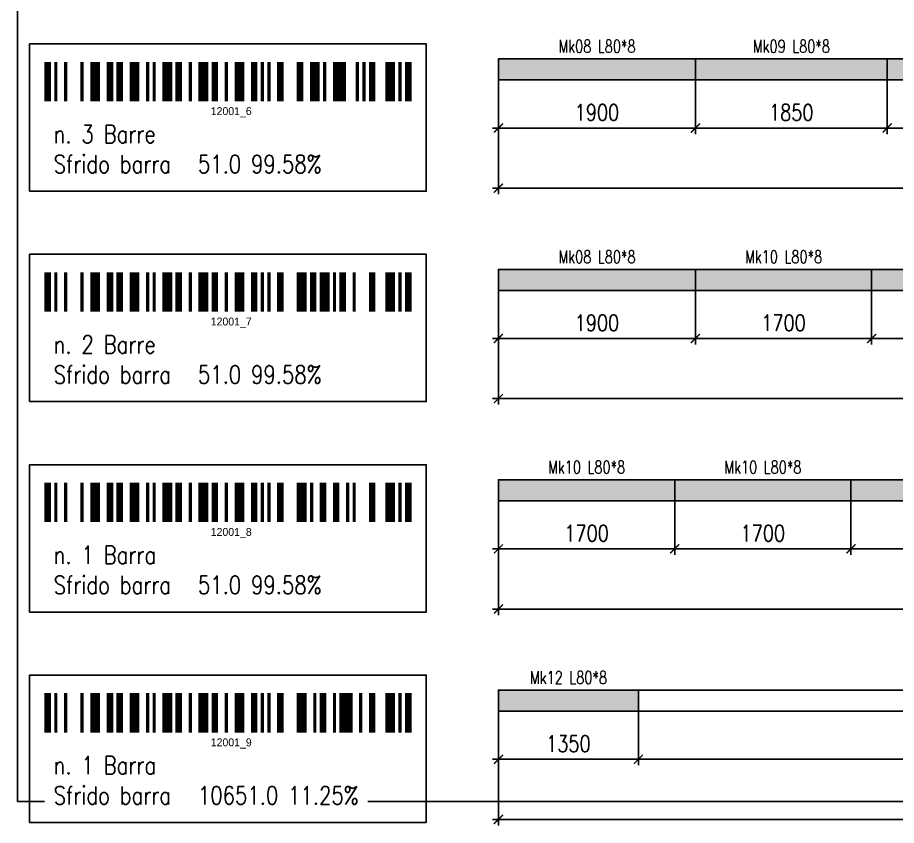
# Model space of a CAD drawing. Header units: millimetres. Extents: x -56 to 421004, y -1 to 91234.
# Drawn here: x 358607 to 367084, y 65837 to 73628 of the extents above; entities that cross this region are included whole.
import ezdxf
from ezdxf.enums import TextEntityAlignment as Align

# ---------------------------------------------------------------- set-up
doc = ezdxf.new("R2010")
doc.units = ezdxf.units.MM
doc.styles.add('EasyCutStyle', font='romans.shx', dxfattribs={"width": 0.8})
doc.styles.add('EasyCutStyleOptimezeBars', font='Romans.shx', dxfattribs={"width": 0.8})
doc.dimstyles.new('EasyCutDimOptimezeBars', dxfattribs={"dimscale": 57.971, "dimtxt": 2.7, "dimasz": 1.5, "dimexe": 1, "dimexo": 0, "dimgap": 1.25, "dimtad": 1, "dimdec": 1, "dimrnd": 0.5, "dimzin": 12, "dimdsep": 46, "dimtxsty": 'EasyCutStyleOptimezeBars', "dimblk": 'ARCHTICK', "dimblk1": 'ARCHTICK', "dimblk2": 'ARCHTICK', "dimcen": 1, "dimdle": 1, "dimclrd": 1, "dimclre": 1, "dimclrt": 3, "dimadec": 3, "dimazin": 0, "dimtfac": 1, "dimtdec": 1, "dimtix": 1, "dimtmove": 0, "dimatfit": 3, "dimfxl": 1, "dimtfill": 1, "dimtolj": 1, "dimtzin": 0, "dimarcsym": 0})

# ---------------------------------------------------------------- blocks, each defined once
blk = doc.blocks.new('BARCODE128_12001_6')
at = {"linetype": 'Continuous'}
for points, const_width in [([(15.5, 0), (15.5, 12)], 3), ([(27.5, 0), (27.5, 12)], 3), ([(37.5, 0), (37.5, 12)], 3), ([(48.5, 0), (48.5, 12)], 3), ([(59.5, 0), (59.5, 12)], 3), ([(82.5, 0), (82.5, 12)], 3), ([(90, 0), (90, 12)], 4), ([(105.5, 0), (105.5, 12)], 3), ([(1, 0), (1, 12)], 2), ([(3.5, 0), (3.5, 12)], 1), ([(6.5, 0), (6.5, 12)], 1), ([(11.5, 0), (11.5, 12)], 1), ([(20, 0), (20, 12)], 2), ([(23, 0), (23, 12)], 2), ([(31.5, 0), (31.5, 12)], 1), ([(33.5, 0), (33.5, 12)], 1), ([(41, 0), (41, 12)], 2), ([(44.5, 0), (44.5, 12)], 1), ([(52, 0), (52, 12)], 2), ([(55.5, 0), (55.5, 12)], 1), ([(64, 0), (64, 12)], 2), ([(66.5, 0), (66.5, 12)], 1), ([(68.5, 0), (68.5, 12)], 1), ([(72, 0), (72, 12)], 2), ([(78, 0), (78, 12)], 2), ([(85.5, 0), (85.5, 12)], 1), ([(95.5, 0), (95.5, 12)], 1), ([(97.5, 0), (97.5, 12)], 1), ([(100, 0), (100, 12)], 2), ([(108.5, 0), (108.5, 12)], 1), ([(111, 0), (111, 12)], 2)]:
    blk.add_lwpolyline(points, dxfattribs=dict(at, const_width=const_width))
blk.add_text('12001_6', height=2.4).set_placement((57, -4.2), align=Align.CENTER)
blk = doc.blocks.new('_ArchTick')
at = {"color": 0, "linetype": 'ByBlock', "const_width": 0.15}
blk.add_lwpolyline([(-0.5, -0.5), (0.5, 0.5)], dxfattribs=at)
blk = doc.blocks.new('*D1798')
at = {"color": 1, "lineweight": -2}
for p, q in [((363245.2, 73026.1), (363245.2, 72504.3)), ((365145.2, 73026.1), (365145.2, 72504.3)), ((363187.3, 72562.3), (365203.2, 72562.3))]:
    blk.add_line(p, q, dxfattribs=at)
at = {"layer": 'Defpoints', "color": 0}
for p in [(363245.2, 73026.1), (365145.2, 73026.1), (365145.2, 72562.3)]:
    blk.add_point(p, dxfattribs=at)
at = {"color": 1, "lineweight": -2, "xscale": 86.9637, "yscale": 86.9637, "zscale": 86.9637, "rotation": 180}
blk.add_blockref('_ArchTick', (363245.2, 72562.3), dxfattribs=at)
at = {"color": 1, "lineweight": -2, "xscale": 86.9637, "yscale": 86.9637, "zscale": 86.9637}
blk.add_blockref('_ArchTick', (365145.2, 72562.3), dxfattribs=at)
at = {"color": 3, "insert": (364195.2, 72713), "char_height": 156.53, "attachment_point": 5, "style": 'EasyCutStyleOptimezeBars', "bg_fill": 3, "box_fill_scale": 1.1, "bg_fill_color": 256, "bg_fill_true_color": 13158600, "bg_fill_transparency": 13737936}
blk.add_mtext('\\A1;1900', dxfattribs=at)
blk = doc.blocks.new('*D1799')
at = {"color": 1, "lineweight": -2}
for p, q in [((365145.2, 73026.1), (365145.2, 72504.3)), ((366995.2, 73026.1), (366995.2, 72504.3)), ((365087.3, 72562.3), (367053.2, 72562.3))]:
    blk.add_line(p, q, dxfattribs=at)
at = {"layer": 'Defpoints', "color": 0}
for p in [(365145.2, 73026.1), (366995.2, 73026.1), (366995.2, 72562.3)]:
    blk.add_point(p, dxfattribs=at)
at = {"color": 1, "lineweight": -2, "xscale": 86.9637, "yscale": 86.9637, "zscale": 86.9637, "rotation": 180}
blk.add_blockref('_ArchTick', (365145.2, 72562.3), dxfattribs=at)
at = {"color": 1, "lineweight": -2, "xscale": 86.9637, "yscale": 86.9637, "zscale": 86.9637}
blk.add_blockref('_ArchTick', (366995.2, 72562.3), dxfattribs=at)
at = {"color": 3, "insert": (366070.2, 72713), "char_height": 156.53, "attachment_point": 5, "style": 'EasyCutStyleOptimezeBars', "bg_fill": 3, "box_fill_scale": 1.1, "bg_fill_color": 256, "bg_fill_true_color": 13158600, "bg_fill_transparency": 9479792}
blk.add_mtext('\\A1;1850', dxfattribs=at)
blk = doc.blocks.new('*D1800')
at = {"color": 1, "lineweight": -2}
for p, q in [((366995.2, 73026.1), (366995.2, 72504.3)), ((368845.2, 73026.1), (368845.2, 72504.3)), ((366937.3, 72562.3), (368903.2, 72562.3))]:
    blk.add_line(p, q, dxfattribs=at)
at = {"layer": 'Defpoints', "color": 0}
for p in [(366995.2, 73026.1), (368845.2, 73026.1), (368845.2, 72562.3)]:
    blk.add_point(p, dxfattribs=at)
at = {"color": 1, "lineweight": -2, "xscale": 86.9637, "yscale": 86.9637, "zscale": 86.9637, "rotation": 180}
blk.add_blockref('_ArchTick', (366995.2, 72562.3), dxfattribs=at)
at = {"color": 1, "lineweight": -2, "xscale": 86.9637, "yscale": 86.9637, "zscale": 86.9637}
blk.add_blockref('_ArchTick', (368845.2, 72562.3), dxfattribs=at)
at = {"color": 3, "insert": (367920.2, 72713), "char_height": 156.53, "attachment_point": 5, "style": 'EasyCutStyleOptimezeBars', "bg_fill": 3, "box_fill_scale": 1.1, "bg_fill_color": 256, "bg_fill_true_color": 13158600, "bg_fill_transparency": 9487452}
blk.add_mtext('\\A1;1850', dxfattribs=at)
blk = doc.blocks.new('*D1807')
at = {"color": 1, "lineweight": -2}
for p, q in [((363245.2, 73026.1), (363245.2, 71924.5)), ((375246.2, 73026.1), (375246.2, 71924.5)), ((363187.3, 71982.5), (375304.2, 71982.5))]:
    blk.add_line(p, q, dxfattribs=at)
at = {"layer": 'Defpoints', "color": 0}
for p in [(363245.2, 73026.1), (375246.2, 73026.1), (375246.2, 71982.5)]:
    blk.add_point(p, dxfattribs=at)
at = {"color": 1, "lineweight": -2, "xscale": 86.9637, "yscale": 86.9637, "zscale": 86.9637, "rotation": 180}
blk.add_blockref('_ArchTick', (363245.2, 71982.5), dxfattribs=at)
at = {"color": 1, "lineweight": -2, "xscale": 86.9637, "yscale": 86.9637, "zscale": 86.9637}
blk.add_blockref('_ArchTick', (375246.2, 71982.5), dxfattribs=at)
at = {"color": 3, "insert": (369245.7, 72133.2), "char_height": 156.53, "attachment_point": 5, "style": 'EasyCutStyleOptimezeBars', "bg_fill": 3, "box_fill_scale": 1.1, "bg_fill_color": 256, "bg_fill_true_color": 13158600, "bg_fill_transparency": 7553312}
blk.add_mtext('\\A1;12001', dxfattribs=at)
blk = doc.blocks.new('BARCODE128_12001_7')
at = {"linetype": 'Continuous'}
for points, const_width in [([(15.5, 0), (15.5, 12)], 3), ([(27.5, 0), (27.5, 12)], 3), ([(37.5, 0), (37.5, 12)], 3), ([(48.5, 0), (48.5, 12)], 3), ([(59.5, 0), (59.5, 12)], 3), ([(78.5, 0), (78.5, 12)], 3), ([(85.5, 0), (85.5, 12)], 3), ([(105.5, 0), (105.5, 12)], 3), ([(1, 0), (1, 12)], 2), ([(3.5, 0), (3.5, 12)], 1), ([(6.5, 0), (6.5, 12)], 1), ([(11.5, 0), (11.5, 12)], 1), ([(20, 0), (20, 12)], 2), ([(23, 0), (23, 12)], 2), ([(31.5, 0), (31.5, 12)], 1), ([(33.5, 0), (33.5, 12)], 1), ([(41, 0), (41, 12)], 2), ([(44.5, 0), (44.5, 12)], 1), ([(52, 0), (52, 12)], 2), ([(55.5, 0), (55.5, 12)], 1), ([(64, 0), (64, 12)], 2), ([(66.5, 0), (66.5, 12)], 1), ([(68.5, 0), (68.5, 12)], 1), ([(72, 0), (72, 12)], 2), ([(82, 0), (82, 12)], 2), ([(88.5, 0), (88.5, 12)], 1), ([(91, 0), (91, 12)], 2), ([(94.5, 0), (94.5, 12)], 1), ([(100, 0), (100, 12)], 2), ([(108.5, 0), (108.5, 12)], 1), ([(111, 0), (111, 12)], 2)]:
    blk.add_lwpolyline(points, dxfattribs=dict(at, const_width=const_width))
blk.add_text('12001_7', height=2.4).set_placement((57, -4.2), align=Align.CENTER)
blk = doc.blocks.new('*D1808')
at = {"color": 1, "lineweight": -2}
for p, q in [((363245.2, 70996.9), (363245.2, 70475.1)), ((365145.2, 70996.9), (365145.2, 70475.1)), ((363187.3, 70533.1), (365203.2, 70533.1))]:
    blk.add_line(p, q, dxfattribs=at)
at = {"layer": 'Defpoints', "color": 0}
for p in [(363245.2, 70996.9), (365145.2, 70996.9), (365145.2, 70533.1)]:
    blk.add_point(p, dxfattribs=at)
at = {"color": 1, "lineweight": -2, "xscale": 86.9637, "yscale": 86.9637, "zscale": 86.9637, "rotation": 180}
blk.add_blockref('_ArchTick', (363245.2, 70533.1), dxfattribs=at)
at = {"color": 1, "lineweight": -2, "xscale": 86.9637, "yscale": 86.9637, "zscale": 86.9637}
blk.add_blockref('_ArchTick', (365145.2, 70533.1), dxfattribs=at)
at = {"color": 3, "insert": (364195.2, 70683.8), "char_height": 156.53, "attachment_point": 5, "style": 'EasyCutStyleOptimezeBars', "bg_fill": 3, "box_fill_scale": 1.1, "bg_fill_color": 256, "bg_fill_true_color": 13158600, "bg_fill_transparency": 11745264}
blk.add_mtext('\\A1;1900', dxfattribs=at)
blk = doc.blocks.new('*D1809')
at = {"color": 1, "lineweight": -2}
for p, q in [((365145.2, 70996.9), (365145.2, 70475.1)), ((366845.2, 70996.9), (366845.2, 70475.1)), ((365087.3, 70533.1), (366903.2, 70533.1))]:
    blk.add_line(p, q, dxfattribs=at)
at = {"layer": 'Defpoints', "color": 0}
for p in [(365145.2, 70996.9), (366845.2, 70996.9), (366845.2, 70533.1)]:
    blk.add_point(p, dxfattribs=at)
at = {"color": 1, "lineweight": -2, "xscale": 86.9637, "yscale": 86.9637, "zscale": 86.9637, "rotation": 180}
blk.add_blockref('_ArchTick', (365145.2, 70533.1), dxfattribs=at)
at = {"color": 1, "lineweight": -2, "xscale": 86.9637, "yscale": 86.9637, "zscale": 86.9637}
blk.add_blockref('_ArchTick', (366845.2, 70533.1), dxfattribs=at)
at = {"color": 3, "insert": (365995.2, 70683.8), "char_height": 156.53, "attachment_point": 5, "style": 'EasyCutStyleOptimezeBars', "bg_fill": 3, "box_fill_scale": 1.1, "bg_fill_color": 256, "bg_fill_true_color": 13158600, "bg_fill_transparency": 11694860}
blk.add_mtext('\\A1;1700', dxfattribs=at)
blk = doc.blocks.new('*D1810')
at = {"color": 1, "lineweight": -2}
for p, q in [((366845.2, 70996.9), (366845.2, 70475.1)), ((368095.2, 70996.9), (368095.2, 70475.1)), ((366787.3, 70533.1), (368153.2, 70533.1))]:
    blk.add_line(p, q, dxfattribs=at)
at = {"layer": 'Defpoints', "color": 0}
for p in [(366845.2, 70996.9), (368095.2, 70996.9), (368095.2, 70533.1)]:
    blk.add_point(p, dxfattribs=at)
at = {"color": 1, "lineweight": -2, "xscale": 86.9637, "yscale": 86.9637, "zscale": 86.9637, "rotation": 180}
blk.add_blockref('_ArchTick', (366845.2, 70533.1), dxfattribs=at)
at = {"color": 1, "lineweight": -2, "xscale": 86.9637, "yscale": 86.9637, "zscale": 86.9637}
blk.add_blockref('_ArchTick', (368095.2, 70533.1), dxfattribs=at)
at = {"color": 3, "insert": (367470.2, 70683.8), "char_height": 156.53, "attachment_point": 5, "style": 'EasyCutStyleOptimezeBars', "bg_fill": 3, "box_fill_scale": 1.1, "bg_fill_color": 256, "bg_fill_true_color": 13158600, "bg_fill_transparency": 8086264}
blk.add_mtext('\\A1;1250', dxfattribs=at)
blk = doc.blocks.new('*D1818')
at = {"color": 1, "lineweight": -2}
for p, q in [((363245.2, 70996.9), (363245.2, 69895.4)), ((375246.2, 70996.9), (375246.2, 69895.4)), ((363187.3, 69953.3), (375304.2, 69953.3))]:
    blk.add_line(p, q, dxfattribs=at)
at = {"layer": 'Defpoints', "color": 0}
for p in [(363245.2, 70996.9), (375246.2, 70996.9), (375246.2, 69953.3)]:
    blk.add_point(p, dxfattribs=at)
at = {"color": 1, "lineweight": -2, "xscale": 86.9637, "yscale": 86.9637, "zscale": 86.9637, "rotation": 180}
blk.add_blockref('_ArchTick', (363245.2, 69953.3), dxfattribs=at)
at = {"color": 1, "lineweight": -2, "xscale": 86.9637, "yscale": 86.9637, "zscale": 86.9637}
blk.add_blockref('_ArchTick', (375246.2, 69953.3), dxfattribs=at)
at = {"color": 3, "insert": (369245.7, 70104.1), "char_height": 156.53, "attachment_point": 5, "style": 'EasyCutStyleOptimezeBars', "bg_fill": 3, "box_fill_scale": 1.1, "bg_fill_color": 256, "bg_fill_true_color": 13158600, "bg_fill_transparency": 7766256}
blk.add_mtext('\\A1;12001', dxfattribs=at)
blk = doc.blocks.new('BARCODE128_12001_8')
at = {"linetype": 'Continuous'}
for points, const_width in [([(15.5, 0), (15.5, 12)], 3), ([(27.5, 0), (27.5, 12)], 3), ([(37.5, 0), (37.5, 12)], 3), ([(48.5, 0), (48.5, 12)], 3), ([(59.5, 0), (59.5, 12)], 3), ([(78.5, 0), (78.5, 12)], 3), ([(105.5, 0), (105.5, 12)], 3), ([(1, 0), (1, 12)], 2), ([(3.5, 0), (3.5, 12)], 1), ([(6.5, 0), (6.5, 12)], 1), ([(11.5, 0), (11.5, 12)], 1), ([(20, 0), (20, 12)], 2), ([(23, 0), (23, 12)], 2), ([(31.5, 0), (31.5, 12)], 1), ([(33.5, 0), (33.5, 12)], 1), ([(41, 0), (41, 12)], 2), ([(44.5, 0), (44.5, 12)], 1), ([(52, 0), (52, 12)], 2), ([(55.5, 0), (55.5, 12)], 1), ([(64, 0), (64, 12)], 2), ([(66.5, 0), (66.5, 12)], 1), ([(68.5, 0), (68.5, 12)], 1), ([(72, 0), (72, 12)], 2), ([(81.5, 0), (81.5, 12)], 1), ([(85, 0), (85, 12)], 2), ([(89, 0), (89, 12)], 2), ([(92.5, 0), (92.5, 12)], 1), ([(94.5, 0), (94.5, 12)], 1), ([(100, 0), (100, 12)], 2), ([(108.5, 0), (108.5, 12)], 1), ([(111, 0), (111, 12)], 2)]:
    blk.add_lwpolyline(points, dxfattribs=dict(at, const_width=const_width))
blk.add_text('12001_8', height=2.4).set_placement((57, -4.2), align=Align.CENTER)
blk = doc.blocks.new('*D1819')
at = {"color": 1, "lineweight": -2}
for p, q in [((363245.2, 68967.8), (363245.2, 68446)), ((364945.2, 68967.8), (364945.2, 68446)), ((363187.3, 68504), (365003.2, 68504))]:
    blk.add_line(p, q, dxfattribs=at)
at = {"layer": 'Defpoints', "color": 0}
for p in [(363245.2, 68967.8), (364945.2, 68967.8), (364945.2, 68504)]:
    blk.add_point(p, dxfattribs=at)
at = {"color": 1, "lineweight": -2, "xscale": 86.9637, "yscale": 86.9637, "zscale": 86.9637, "rotation": 180}
blk.add_blockref('_ArchTick', (363245.2, 68504), dxfattribs=at)
at = {"color": 1, "lineweight": -2, "xscale": 86.9637, "yscale": 86.9637, "zscale": 86.9637}
blk.add_blockref('_ArchTick', (364945.2, 68504), dxfattribs=at)
at = {"color": 3, "insert": (364095.2, 68654.7), "char_height": 156.53, "attachment_point": 5, "style": 'EasyCutStyleOptimezeBars', "bg_fill": 3, "box_fill_scale": 1.1, "bg_fill_color": 256, "bg_fill_true_color": 13158600, "bg_fill_transparency": 7880408}
blk.add_mtext('\\A1;1700', dxfattribs=at)
blk = doc.blocks.new('*D1820')
at = {"color": 1, "lineweight": -2}
for p, q in [((364945.2, 68967.8), (364945.2, 68446)), ((366645.2, 68967.8), (366645.2, 68446)), ((364887.3, 68504), (366703.2, 68504))]:
    blk.add_line(p, q, dxfattribs=at)
at = {"layer": 'Defpoints', "color": 0}
for p in [(364945.2, 68967.8), (366645.2, 68967.8), (366645.2, 68504)]:
    blk.add_point(p, dxfattribs=at)
at = {"color": 1, "lineweight": -2, "xscale": 86.9637, "yscale": 86.9637, "zscale": 86.9637, "rotation": 180}
blk.add_blockref('_ArchTick', (364945.2, 68504), dxfattribs=at)
at = {"color": 1, "lineweight": -2, "xscale": 86.9637, "yscale": 86.9637, "zscale": 86.9637}
blk.add_blockref('_ArchTick', (366645.2, 68504), dxfattribs=at)
at = {"color": 3, "insert": (365795.2, 68654.7), "char_height": 156.53, "attachment_point": 5, "style": 'EasyCutStyleOptimezeBars', "bg_fill": 3, "box_fill_scale": 1.1, "bg_fill_color": 256, "bg_fill_true_color": 13158600, "bg_fill_transparency": 12227248}
blk.add_mtext('\\A1;1700', dxfattribs=at)
blk = doc.blocks.new('*D1821')
at = {"color": 1, "lineweight": -2}
for p, q in [((366645.2, 68967.8), (366645.2, 68446)), ((368345.2, 68967.8), (368345.2, 68446)), ((366587.3, 68504), (368403.2, 68504))]:
    blk.add_line(p, q, dxfattribs=at)
at = {"layer": 'Defpoints', "color": 0}
for p in [(366645.2, 68967.8), (368345.2, 68967.8), (368345.2, 68504)]:
    blk.add_point(p, dxfattribs=at)
at = {"color": 1, "lineweight": -2, "xscale": 86.9637, "yscale": 86.9637, "zscale": 86.9637, "rotation": 180}
blk.add_blockref('_ArchTick', (366645.2, 68504), dxfattribs=at)
at = {"color": 1, "lineweight": -2, "xscale": 86.9637, "yscale": 86.9637, "zscale": 86.9637}
blk.add_blockref('_ArchTick', (368345.2, 68504), dxfattribs=at)
at = {"color": 3, "insert": (367495.2, 68654.7), "char_height": 156.53, "attachment_point": 5, "style": 'EasyCutStyleOptimezeBars', "bg_fill": 3, "box_fill_scale": 1.1, "bg_fill_color": 256, "bg_fill_true_color": 13158600, "bg_fill_transparency": 12235856}
blk.add_mtext('\\A1;1700', dxfattribs=at)
blk = doc.blocks.new('*D1828')
at = {"color": 1, "lineweight": -2}
for p, q in [((363245.2, 68967.8), (363245.2, 67866.2)), ((375246.2, 68967.8), (375246.2, 67866.2)), ((363187.3, 67924.2), (375304.2, 67924.2))]:
    blk.add_line(p, q, dxfattribs=at)
at = {"layer": 'Defpoints', "color": 0}
for p in [(363245.2, 68967.8), (375246.2, 68967.8), (375246.2, 67924.2)]:
    blk.add_point(p, dxfattribs=at)
at = {"color": 1, "lineweight": -2, "xscale": 86.9637, "yscale": 86.9637, "zscale": 86.9637, "rotation": 180}
blk.add_blockref('_ArchTick', (363245.2, 67924.2), dxfattribs=at)
at = {"color": 1, "lineweight": -2, "xscale": 86.9637, "yscale": 86.9637, "zscale": 86.9637}
blk.add_blockref('_ArchTick', (375246.2, 67924.2), dxfattribs=at)
at = {"color": 3, "insert": (369245.7, 68074.9), "char_height": 156.53, "attachment_point": 5, "style": 'EasyCutStyleOptimezeBars', "bg_fill": 3, "box_fill_scale": 1.1, "bg_fill_color": 256, "bg_fill_true_color": 13158600, "bg_fill_transparency": 12325184}
blk.add_mtext('\\A1;12001', dxfattribs=at)
blk = doc.blocks.new('BARCODE128_12001_9')
at = {"linetype": 'Continuous'}
for points, const_width in [([(15.5, 0), (15.5, 12)], 3), ([(27.5, 0), (27.5, 12)], 3), ([(37.5, 0), (37.5, 12)], 3), ([(48.5, 0), (48.5, 12)], 3), ([(59.5, 0), (59.5, 12)], 3), ([(78.5, 0), (78.5, 12)], 3), ([(92, 0), (92, 12)], 4), ([(105.5, 0), (105.5, 12)], 3), ([(1, 0), (1, 12)], 2), ([(3.5, 0), (3.5, 12)], 1), ([(6.5, 0), (6.5, 12)], 1), ([(11.5, 0), (11.5, 12)], 1), ([(20, 0), (20, 12)], 2), ([(23, 0), (23, 12)], 2), ([(31.5, 0), (31.5, 12)], 1), ([(33.5, 0), (33.5, 12)], 1), ([(41, 0), (41, 12)], 2), ([(44.5, 0), (44.5, 12)], 1), ([(52, 0), (52, 12)], 2), ([(55.5, 0), (55.5, 12)], 1), ([(64, 0), (64, 12)], 2), ([(66.5, 0), (66.5, 12)], 1), ([(68.5, 0), (68.5, 12)], 1), ([(72, 0), (72, 12)], 2), ([(82.5, 0), (82.5, 12)], 1), ([(85, 0), (85, 12)], 2), ([(88.5, 0), (88.5, 12)], 1), ([(96.5, 0), (96.5, 12)], 1), ([(100, 0), (100, 12)], 2), ([(108.5, 0), (108.5, 12)], 1), ([(111, 0), (111, 12)], 2)]:
    blk.add_lwpolyline(points, dxfattribs=dict(at, const_width=const_width))
blk.add_text('12001_9', height=2.4).set_placement((57, -4.2), align=Align.CENTER)
blk = doc.blocks.new('*D1829')
at = {"color": 1, "lineweight": -2}
for p, q in [((363245.2, 66938.6), (363245.2, 66416.8)), ((364595.2, 66938.6), (364595.2, 66416.8)), ((363187.3, 66474.8), (364653.2, 66474.8))]:
    blk.add_line(p, q, dxfattribs=at)
at = {"layer": 'Defpoints', "color": 0}
for p in [(363245.2, 66938.6), (364595.2, 66938.6), (364595.2, 66474.8)]:
    blk.add_point(p, dxfattribs=at)
at = {"color": 1, "lineweight": -2, "xscale": 86.9637, "yscale": 86.9637, "zscale": 86.9637, "rotation": 180}
blk.add_blockref('_ArchTick', (363245.2, 66474.8), dxfattribs=at)
at = {"color": 1, "lineweight": -2, "xscale": 86.9637, "yscale": 86.9637, "zscale": 86.9637}
blk.add_blockref('_ArchTick', (364595.2, 66474.8), dxfattribs=at)
at = {"color": 3, "insert": (363920.2, 66625.5), "char_height": 156.53, "attachment_point": 5, "style": 'EasyCutStyleOptimezeBars', "bg_fill": 3, "box_fill_scale": 1.1, "bg_fill_color": 256, "bg_fill_true_color": 13158600, "bg_fill_transparency": 14987200}
blk.add_mtext('\\A1;1350', dxfattribs=at)
blk = doc.blocks.new('*D1830')
at = {"color": 1, "lineweight": -2}
for p, q in [((364595.2, 66938.6), (364595.2, 66416.8)), ((375246.2, 66938.6), (375246.2, 66416.8)), ((364537.3, 66474.8), (375304.2, 66474.8))]:
    blk.add_line(p, q, dxfattribs=at)
at = {"layer": 'Defpoints', "color": 0}
for p in [(364595.2, 66938.6), (375246.2, 66938.6), (375246.2, 66474.8)]:
    blk.add_point(p, dxfattribs=at)
at = {"color": 1, "lineweight": -2, "xscale": 86.9637, "yscale": 86.9637, "zscale": 86.9637, "rotation": 180}
blk.add_blockref('_ArchTick', (364595.2, 66474.8), dxfattribs=at)
at = {"color": 1, "lineweight": -2, "xscale": 86.9637, "yscale": 86.9637, "zscale": 86.9637}
blk.add_blockref('_ArchTick', (375246.2, 66474.8), dxfattribs=at)
at = {"color": 3, "insert": (369920.7, 66625.5), "char_height": 156.53, "attachment_point": 5, "style": 'EasyCutStyleOptimezeBars', "bg_fill": 3, "box_fill_scale": 1.1, "bg_fill_color": 256, "bg_fill_true_color": 13158600, "bg_fill_transparency": 12431504}
blk.add_mtext('\\A1;10651', dxfattribs=at)
blk = doc.blocks.new('*D1831')
at = {"color": 1, "lineweight": -2}
for p, q in [((363245.2, 66938.6), (363245.2, 65837.1)), ((375246.2, 66938.6), (375246.2, 65837.1)), ((363187.3, 65895), (375304.2, 65895))]:
    blk.add_line(p, q, dxfattribs=at)
at = {"layer": 'Defpoints', "color": 0}
for p in [(363245.2, 66938.6), (375246.2, 66938.6), (375246.2, 65895)]:
    blk.add_point(p, dxfattribs=at)
at = {"color": 1, "lineweight": -2, "xscale": 86.9637, "yscale": 86.9637, "zscale": 86.9637, "rotation": 180}
blk.add_blockref('_ArchTick', (363245.2, 65895), dxfattribs=at)
at = {"color": 1, "lineweight": -2, "xscale": 86.9637, "yscale": 86.9637, "zscale": 86.9637}
blk.add_blockref('_ArchTick', (375246.2, 65895), dxfattribs=at)
at = {"color": 3, "insert": (369245.7, 66045.8), "char_height": 156.53, "attachment_point": 5, "style": 'EasyCutStyleOptimezeBars', "bg_fill": 3, "box_fill_scale": 1.1, "bg_fill_color": 256, "bg_fill_true_color": 13158600, "bg_fill_transparency": 8041752}
blk.add_mtext('\\A1;12001', dxfattribs=at)

msp = doc.modelspace()

# ---------------------------------------------------------------- linework, layer by layer
at = {"color": 5}
msp.add_lwpolyline([(358607.16, 66068.97), (375825.98, 66068.97), (375825.98, 78243.89), (358607.16, 78243.89)], close=True, dxfattribs=at)
at = {"color": 231, "true_color": 0xfd58be}
for points in [[(363245.23, 73026.07), (375246.23, 73026.07), (375246.23, 73228.98), (363245.23, 73228.98)], [(363245.23, 70996.91), (375246.23, 70996.91), (375246.23, 71199.83), (363245.23, 71199.83)], [(363245.23, 68967.76), (375246.23, 68967.76), (375246.23, 69170.67), (363245.23, 69170.67)], [(363245.23, 66938.61), (375246.23, 66938.61), (375246.23, 67141.52), (363245.23, 67141.52)]]:
    msp.add_lwpolyline(points, close=True, dxfattribs=at)
at = {"color": 7}
for points in [[(363245.23, 73026.07), (365145.23, 73026.07), (365145.23, 73228.98), (363245.23, 73228.98)], [(365145.23, 73026.07), (366995.23, 73026.07), (366995.23, 73228.98), (365145.23, 73228.98)], [(366995.23, 73026.07), (368845.23, 73026.07), (368845.23, 73228.98), (366995.23, 73228.98)], [(363245.23, 70996.91), (365145.23, 70996.91), (365145.23, 71199.83), (363245.23, 71199.83)], [(365145.23, 70996.91), (366845.23, 70996.91), (366845.23, 71199.83), (365145.23, 71199.83)], [(366845.23, 70996.91), (368095.23, 70996.91), (368095.23, 71199.83), (366845.23, 71199.83)], [(363245.23, 68967.76), (364945.23, 68967.76), (364945.23, 69170.67), (363245.23, 69170.67)], [(364945.23, 68967.76), (366645.23, 68967.76), (366645.23, 69170.67), (364945.23, 69170.67)], [(366645.23, 68967.76), (368345.23, 68967.76), (368345.23, 69170.67), (366645.23, 69170.67)], [(363245.23, 66938.61), (364595.23, 66938.61), (364595.23, 67141.52), (363245.23, 67141.52)]]:
    msp.add_lwpolyline(points, close=True, dxfattribs=at)
at = {"color": 54, "true_color": 0x9f8b17}
for points in [[(363245.23, 73026.07), (365145.23, 73026.07), (363245.23, 73228.98), (365145.23, 73228.98)], [(363245.23, 70996.91), (365145.23, 70996.91), (363245.23, 71199.83), (365145.23, 71199.83)]]:
    msp.add_solid(points, dxfattribs=at)
at = {"color": 54, "true_color": 0x9f8817}
for points in [[(365145.23, 73026.07), (366995.23, 73026.07), (365145.23, 73228.98), (366995.23, 73228.98)], [(366995.23, 73026.07), (368845.23, 73026.07), (366995.23, 73228.98), (368845.23, 73228.98)]]:
    msp.add_solid(points, dxfattribs=at)
at = {"color": 44, "true_color": 0x9c7d17}
for points in [[(365145.23, 70996.91), (366845.23, 70996.91), (365145.23, 71199.83), (366845.23, 71199.83)], [(363245.23, 68967.76), (364945.23, 68967.76), (363245.23, 69170.67), (364945.23, 69170.67)], [(364945.23, 68967.76), (366645.23, 68967.76), (364945.23, 69170.67), (366645.23, 69170.67)], [(366645.23, 68967.76), (368345.23, 68967.76), (366645.23, 69170.67), (368345.23, 69170.67)]]:
    msp.add_solid(points, dxfattribs=at)
at = {"color": 34, "true_color": 0x955e17}
msp.add_solid([(366845.23, 70996.91), (368095.23, 70996.91), (366845.23, 71199.83), (368095.23, 71199.83)], dxfattribs=at)
at = {"color": 44, "true_color": 0x976517}
msp.add_solid([(363245.23, 66938.61), (364595.23, 66938.61), (363245.23, 67141.52), (364595.23, 67141.52)], dxfattribs=at)

# ---------------------------------------------------------------- texts
at = {"style": 'EasyCutStyle', "width": 0.75}
for s, p in [('Mk08 L80*8', (364196.23, 73289.86)), ('Mk09 L80*8', (366071.23, 73289.86)), ('Mk08 L80*8', (364196.23, 71260.7)), ('Mk10 L80*8', (365996.23, 71260.7)), ('Mk10 L80*8', (364096.23, 69231.55)), ('Mk10 L80*8', (365796.23, 69231.55)), ('Mk12 L80*8', (363921.23, 67202.4))]:
    msp.add_text(s, height=121.749, dxfattribs=at).set_placement(p, align=Align.CENTER)

# ---------------------------------------------------------------- next in the draw order: texts
at = {"color": 71, "char_height": 173.9274, "attachment_point": 1, "bg_fill": 2}
for s, insert in [('{\\Fromans|c0;\\W0.8;\\C2;n. 3 Barre^J\\C1;Sfrido barra^I\\C7;51.0 99.58%', (358955.02, 72591.25)), ('{\\Fromans|c0;\\W0.8;\\C2;n. 2 Barre^J\\C1;Sfrido barra^I\\C7;51.0 99.58%', (358955.02, 70562.09)), ('{\\Fromans|c0;\\W0.8;\\C2;n. 1 Barra^J\\C1;Sfrido barra^I\\C7;51.0 99.58%', (358955.02, 68532.94)), ('{\\Fromans|c0;\\W0.8;\\C2;n. 1 Barra^J\\C1;Sfrido barra^I\\C7;10651.0 11.25%', (358955.02, 66503.79))]:
    msp.add_mtext(s, dxfattribs=dict(at, insert=insert))

# ---------------------------------------------------------------- next in the draw order: dimensions: what is measured, and where the dimension line sits
for base, p1, p2, picture, middle in [((365145.23, 72562.26), (363245.23, 73026.07), (365145.23, 73026.07), '*D1798', (364195.23, 72713)), ((365145.23, 70533.11), (363245.23, 70996.91), (365145.23, 70996.91), '*D1808', (364195.23, 70683.84)), ((364945.23, 68503.95), (363245.23, 68967.76), (364945.23, 68967.76), '*D1819', (364095.23, 68654.69)), ((364595.23, 66474.8), (363245.23, 66938.61), (364595.23, 66938.61), '*D1829', (363920.23, 66625.54))]:
    dim = msp.add_linear_dim(base=base, p1=p1, p2=p2, dimstyle='EasyCutDimOptimezeBars', override={"dimscale": 57.9758, "dimtad": 1})
    dim.commit()
    dim.dimension.update_dxf_attribs({"geometry": picture, "text_midpoint": middle})

# ---------------------------------------------------------------- next in the draw order: linework, layer by layer
at = {"color": 5}
for points in [[(358723.11, 71953.51), (362549.52, 71953.51), (362549.52, 73373.92), (358723.11, 73373.92)], [(358723.11, 69924.36), (362549.52, 69924.36), (362549.52, 71344.77), (358723.11, 71344.77)], [(358723.11, 67895.21), (362549.52, 67895.21), (362549.52, 69315.61), (358723.11, 69315.61)], [(358723.11, 65866.05), (362549.52, 65866.05), (362549.52, 67286.46), (358723.11, 67286.46)]]:
    msp.add_lwpolyline(points, close=True, dxfattribs=at)

# ---------------------------------------------------------------- next in the draw order: block references
at = {"xscale": 31.62316363636637, "yscale": 31.62316363636637, "zscale": 31.62316363636364}
for name, p in [('BARCODE128_12001_6', (358865.42, 72820.51)), ('BARCODE128_12001_7', (358865.42, 70791.36)), ('BARCODE128_12001_8', (358865.42, 68762.21)), ('BARCODE128_12001_9', (358865.42, 66733.06))]:
    msp.add_blockref(name, p, dxfattribs=at)

# ---------------------------------------------------------------- next in the draw order: dimensions: what is measured, and where the dimension line sits
for base, p1, p2, picture, middle in [((366995.23, 72562.26), (365145.23, 73026.07), (366995.23, 73026.07), '*D1799', (366070.23, 72713)), ((366845.23, 70533.11), (365145.23, 70996.91), (366845.23, 70996.91), '*D1809', (365995.23, 70683.84)), ((366645.23, 68503.95), (364945.23, 68967.76), (366645.23, 68967.76), '*D1820', (365795.23, 68654.69)), ((375246.23, 66474.8), (364595.23, 66938.61), (375246.23, 66938.61), '*D1830', (369920.73, 66625.54))]:
    dim = msp.add_linear_dim(base=base, p1=p1, p2=p2, dimstyle='EasyCutDimOptimezeBars', override={"dimscale": 57.9758, "dimtad": 1})
    dim.commit()
    dim.dimension.update_dxf_attribs({"geometry": picture, "text_midpoint": middle})

# ---------------------------------------------------------------- next in the draw order: dimensions: what is measured, and where the dimension line sits
for base, p1, p2, picture, middle in [((368845.23, 72562.26), (366995.23, 73026.07), (368845.23, 73026.07), '*D1800', (367920.23, 72713)), ((368095.23, 70533.11), (366845.23, 70996.91), (368095.23, 70996.91), '*D1810', (367470.23, 70683.84)), ((368345.23, 68503.95), (366645.23, 68967.76), (368345.23, 68967.76), '*D1821', (367495.23, 68654.69)), ((375246.23, 65895.04), (363245.23, 66938.61), (375246.23, 66938.61), '*D1831', (369245.73, 66045.78))]:
    dim = msp.add_linear_dim(base=base, p1=p1, p2=p2, dimstyle='EasyCutDimOptimezeBars', override={"dimscale": 57.9758, "dimtad": 1})
    dim.commit()
    dim.dimension.update_dxf_attribs({"geometry": picture, "text_midpoint": middle})

# ---------------------------------------------------------------- next in the draw order: dimensions: what is measured, and where the dimension line sits
for base, p1, p2, picture, middle in [((375246.23, 71982.5), (363245.23, 73026.07), (375246.23, 73026.07), '*D1807', (369245.73, 72133.24)), ((375246.23, 69953.35), (363245.23, 70996.91), (375246.23, 70996.91), '*D1818', (369245.73, 70104.09)), ((375246.23, 67924.2), (363245.23, 68967.76), (375246.23, 68967.76), '*D1828', (369245.73, 68074.93))]:
    dim = msp.add_linear_dim(base=base, p1=p1, p2=p2, dimstyle='EasyCutDimOptimezeBars', override={"dimscale": 57.9758, "dimtad": 1})
    dim.commit()
    dim.dimension.update_dxf_attribs({"geometry": picture, "text_midpoint": middle})

doc.saveas('drawing.dxf')
